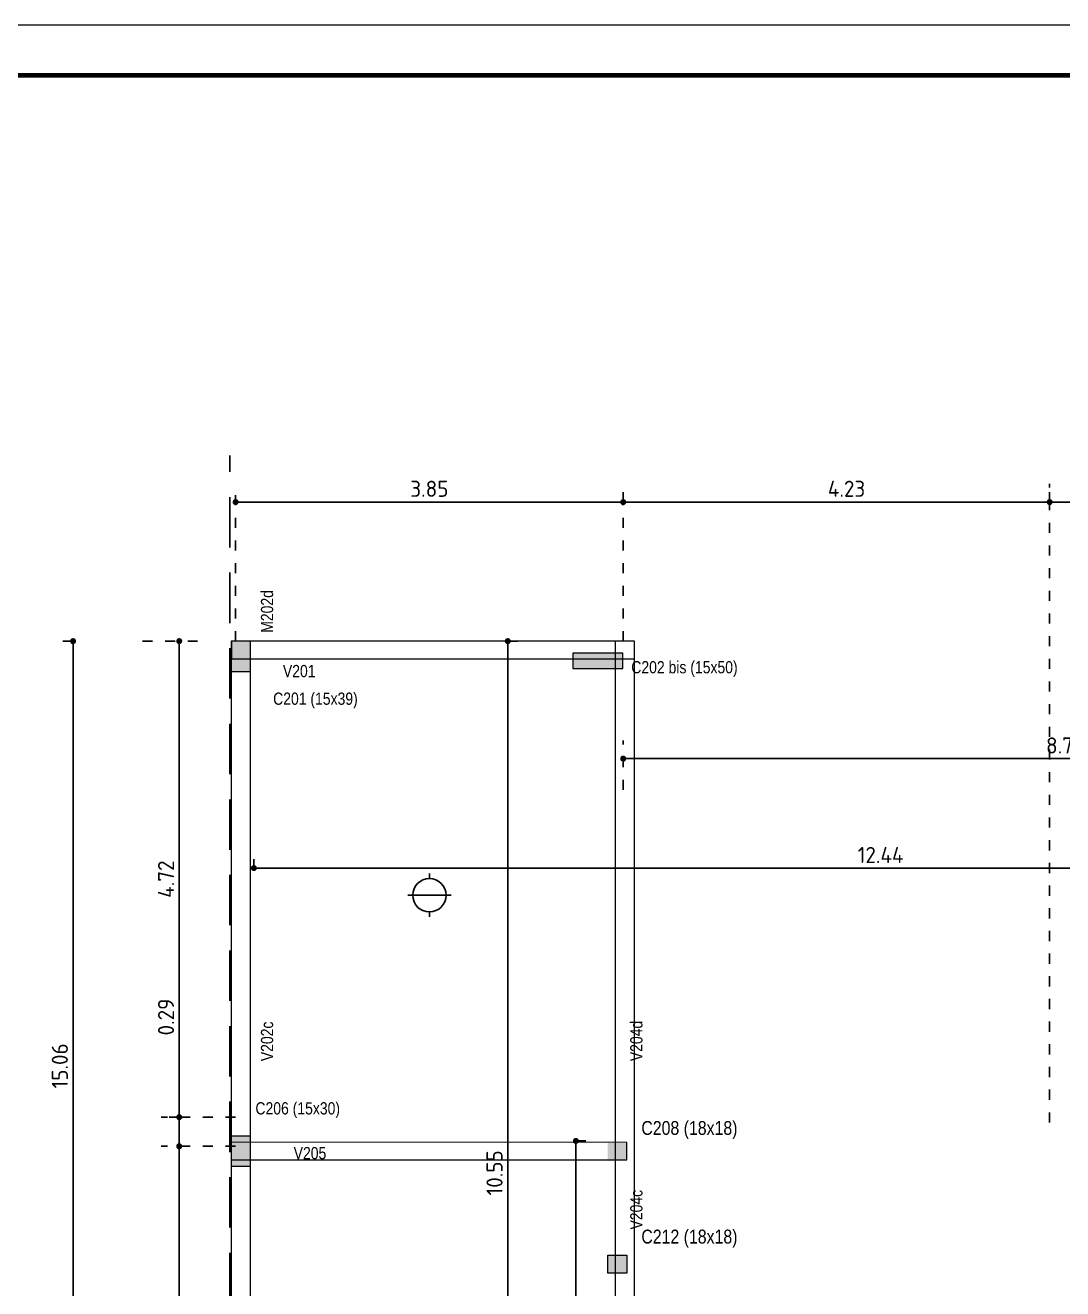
# Model space of a CAD drawing. Extents: x 233 to 569, y -241 to -74.
# Drawn here: x 374.62 to 384.91, y -86.1 to -73.57 of the extents above; entities that cross this region are included whole.
import ezdxf

# ---------------------------------------------------------------- set-up
doc = ezdxf.new("R2010")
doc.units = 0
doc.header["$MEASUREMENT"] = 0
doc.linetypes.add('DOT2', pattern=[0.125, 0, -0.125])
doc.linetypes.add('TRAZOS', pattern=[0.75, 0.5, -0.25])
doc.layers.get('0').update_dxf_attribs({"linetype": 'CONTINUOUS', "lineweight": 50})
doc.layers.get('DEFPOINTS').update_dxf_attribs({"linetype": 'CONTINUOUS'})
for name, color, linetype, lineweight in [('2D PA ESTRUCTURA COLUMNAS BORDES', 95, 'CONTINUOUS', 9), ('2D PA ESTRUCTURA COLUMNAS HATCH', 210, 'CONTINUOUS', 9), ('2D PA ESTRUCTURA VIGAS', 210, 'CONTINUOUS', 9), ('LINEAS', 2, 'CONTINUOUS', 20), ('MARCOS', 4, 'CONTINUOUS', 80)]:
    doc.layers.add(name, color=color, linetype=linetype, lineweight=lineweight)
for name, color, linetype in [('2D TERRENO RETIROS', 205, 'CONTINUOUS'), ('PAPER COTAS GENERAL 1 50', 7, 'CONTINUOUS'), ('PAPER PLATEA EST TEXTO NOM COLUMNAS', 92, 'CONTINUOUS'), ('PAPER ROTULO TEXTO LETRA OSCURA', 250, 'CONTINUOUS'), ('PAPER TEXTO NOM VIGAS', 7, 'CONTINUOUS')]:
    doc.layers.add(name, color=color, linetype=linetype)
doc.styles.add('ARIAL', font='')
doc.styles.get("Standard").update_dxf_attribs({"font": 'bahnschrift.ttf'})
doc.styles.get('ARIAL').set_extended_font_data('DIN')
doc.dimstyles.new('PLANTA', dxfattribs={"dimscale": 0, "dimtxt": 0.16, "dimasz": 0.06, "dimexe": 0.18, "dimexo": 0, "dimgap": 0.05, "dimtad": 1, "dimzin": 0, "dimdsep": 46, "dimtxsty": 'ARIAL', "dimblk1": 'DOT', "dimblk2": 'DOT', "dimsah": 1, "dimcen": 0.09, "dimclrd": 1, "dimclre": 1, "dimclrt": 3, "dimadec": 0, "dimazin": 0, "dimtfac": 1, "dimtofl": 0, "dimtmove": 0, "dimatfit": 3, "dimldrblk": 'DOT', "dimfxl": 0.18, "dimtolj": 1, "dimtzin": 0, "dimarcsym": 0})

# ---------------------------------------------------------------- blocks, each defined once
blk = doc.blocks.new('_DOT')
at = {"color": 0, "linetype": 'ByBlock'}
blk.add_line((-0.5, 0), (-1, 0), dxfattribs=at)
at = {"color": 0, "linetype": 'ByBlock', "const_width": 0.5}
blk.add_lwpolyline([(-0.25, 0, 1), (0.25, 0, 1)], format="xyb", close=True, dxfattribs=at)
blk = doc.blocks.new('*D553')
at = {"layer": 'DEFPOINTS', "color": 0, "transparency": 16777216}
for p in [(379.406, -79.678), (379.406, -79.678), (389.328, -90.232)]:
    blk.add_point(p, dxfattribs=at)
at = {"layer": 'PAPER COTAS GENERAL 1 50', "color": 1, "linetype": 'DOT2', "lineweight": -2, "transparency": 16777216}
for p, q in [((379.406, -79.678), (379.586, -79.678)), ((389.328, -90.232), (379.226, -90.232))]:
    blk.add_line(p, q, dxfattribs=at)
at = {"layer": 'PAPER COTAS GENERAL 1 50', "color": 1, "lineweight": -2, "transparency": 16777216}
blk.add_line((379.406, -90.172), (379.406, -79.738), dxfattribs=at)
at = {"layer": 'PAPER COTAS GENERAL 1 50', "color": 1, "lineweight": -2, "transparency": 16777216, "xscale": 0.06, "yscale": 0.06, "zscale": 0.06}
for p, rotation in [((379.406, -79.678), 90), ((379.406, -90.232), 270)]:
    blk.add_blockref('_DOT', p, dxfattribs=dict(at, rotation=rotation))
at = {"layer": 'PAPER COTAS GENERAL 1 50', "color": 3, "transparency": 16777216, "insert": (379.275, -84.955), "char_height": 0.16, "attachment_point": 5, "rotation": 90, "style": 'ARIAL'}
blk.add_mtext('\\A1;10.55', dxfattribs=at)
blk = doc.blocks.new('*D565')
at = {"layer": 'DEFPOINTS', "color": 0, "transparency": 16777216}
for p in [(380.552, -78.298), (376.705, -79.678), (380.552, -79.678)]:
    blk.add_point(p, dxfattribs=at)
at = {"layer": 'PAPER COTAS GENERAL 1 50', "color": 1, "linetype": 'DOT2', "lineweight": -2, "transparency": 16777216}
for p, q in [((376.705, -79.678), (376.705, -78.118)), ((380.552, -79.678), (380.552, -78.118))]:
    blk.add_line(p, q, dxfattribs=at)
at = {"layer": 'PAPER COTAS GENERAL 1 50', "color": 1, "lineweight": -2, "transparency": 16777216}
blk.add_line((376.765, -78.298), (380.492, -78.298), dxfattribs=at)
at = {"layer": 'PAPER COTAS GENERAL 1 50', "color": 1, "lineweight": -2, "transparency": 16777216, "xscale": 0.06, "yscale": 0.06, "zscale": 0.06, "rotation": 180}
blk.add_blockref('_DOT', (376.705, -78.298), dxfattribs=at)
at = {"layer": 'PAPER COTAS GENERAL 1 50', "color": 1, "lineweight": -2, "transparency": 16777216, "xscale": 0.06, "yscale": 0.06, "zscale": 0.06}
blk.add_blockref('_DOT', (380.552, -78.298), dxfattribs=at)
at = {"layer": 'PAPER COTAS GENERAL 1 50', "color": 3, "transparency": 16777216, "insert": (378.628, -78.166), "char_height": 0.16, "attachment_point": 5, "style": 'ARIAL'}
blk.add_mtext('\\A1;3.85', dxfattribs=at)
blk = doc.blocks.new('*D566')
at = {"layer": 'DEFPOINTS', "color": 0, "transparency": 16777216}
for p in [(380.552, -78.298), (384.785, -78.298), (384.785, -84.454)]:
    blk.add_point(p, dxfattribs=at)
at = {"layer": 'PAPER COTAS GENERAL 1 50', "color": 1, "linetype": 'DOT2', "lineweight": -2, "transparency": 16777216}
for p, q in [((380.552, -78.298), (380.552, -78.118)), ((384.785, -84.454), (384.785, -78.118))]:
    blk.add_line(p, q, dxfattribs=at)
at = {"layer": 'PAPER COTAS GENERAL 1 50', "color": 1, "lineweight": -2, "transparency": 16777216}
blk.add_line((380.612, -78.298), (384.725, -78.298), dxfattribs=at)
at = {"layer": 'PAPER COTAS GENERAL 1 50', "color": 1, "lineweight": -2, "transparency": 16777216, "xscale": 0.06, "yscale": 0.06, "zscale": 0.06, "rotation": 180}
blk.add_blockref('_DOT', (380.552, -78.298), dxfattribs=at)
at = {"layer": 'PAPER COTAS GENERAL 1 50', "color": 1, "lineweight": -2, "transparency": 16777216, "xscale": 0.06, "yscale": 0.06, "zscale": 0.06}
blk.add_blockref('_DOT', (384.785, -78.298), dxfattribs=at)
at = {"layer": 'PAPER COTAS GENERAL 1 50', "color": 3, "transparency": 16777216, "insert": (382.769, -78.166), "char_height": 0.16, "attachment_point": 5, "style": 'ARIAL'}
blk.add_mtext('\\A1;4.23', dxfattribs=at)
blk = doc.blocks.new('*D582')
at = {"layer": 'DEFPOINTS', "color": 0, "transparency": 16777216}
for p in [(375.781, -79.678), (376.145, -79.678), (376.704, -84.402)]:
    blk.add_point(p, dxfattribs=at)
at = {"layer": 'PAPER COTAS GENERAL 1 50', "color": 1, "linetype": 'DOT2', "lineweight": -2, "transparency": 16777216}
for p, q in [((375.781, -79.678), (376.325, -79.678)), ((376.704, -84.402), (375.965, -84.402))]:
    blk.add_line(p, q, dxfattribs=at)
at = {"layer": 'PAPER COTAS GENERAL 1 50', "color": 1, "lineweight": -2, "transparency": 16777216}
blk.add_line((376.145, -84.342), (376.145, -79.738), dxfattribs=at)
at = {"layer": 'PAPER COTAS GENERAL 1 50', "color": 1, "lineweight": -2, "transparency": 16777216, "xscale": 0.06, "yscale": 0.06, "zscale": 0.06}
for p, rotation in [((376.145, -79.678), 90), ((376.145, -84.402), 270)]:
    blk.add_blockref('_DOT', p, dxfattribs=dict(at, rotation=rotation))
at = {"layer": 'PAPER COTAS GENERAL 1 50', "color": 3, "transparency": 16777216, "insert": (376.014, -82.04), "char_height": 0.16, "attachment_point": 5, "rotation": 90, "style": 'ARIAL'}
blk.add_mtext('\\A1;4.72', dxfattribs=at)
blk = doc.blocks.new('*D583')
at = {"layer": 'DEFPOINTS', "color": 0, "transparency": 16777216}
for p in [(375.091, -79.678), (375.091, -79.678), (376.704, -94.742)]:
    blk.add_point(p, dxfattribs=at)
at = {"layer": 'PAPER COTAS GENERAL 1 50', "color": 1, "linetype": 'DOT2', "lineweight": -2, "transparency": 16777216}
for p, q in [((375.091, -79.678), (374.911, -79.678)), ((376.704, -94.742), (374.911, -94.742))]:
    blk.add_line(p, q, dxfattribs=at)
at = {"layer": 'PAPER COTAS GENERAL 1 50', "color": 1, "lineweight": -2, "transparency": 16777216}
blk.add_line((375.091, -94.682), (375.091, -79.738), dxfattribs=at)
at = {"layer": 'PAPER COTAS GENERAL 1 50', "color": 1, "lineweight": -2, "transparency": 16777216, "xscale": 0.06, "yscale": 0.06, "zscale": 0.06}
for p, rotation in [((375.091, -79.678), 90), ((375.091, -94.742), 270)]:
    blk.add_blockref('_DOT', p, dxfattribs=dict(at, rotation=rotation))
at = {"layer": 'PAPER COTAS GENERAL 1 50', "color": 3, "transparency": 16777216, "insert": (374.96, -83.893), "char_height": 0.16, "attachment_point": 5, "rotation": 90, "style": 'ARIAL'}
blk.add_mtext('\\A1;15.06', dxfattribs=at)
blk = doc.blocks.new('*D590')
at = {"layer": 'DEFPOINTS', "color": 0, "transparency": 16777216}
for p in [(380.552, -80.844), (380.552, -81.154), (389.328, -90.232)]:
    blk.add_point(p, dxfattribs=at)
at = {"layer": 'PAPER COTAS GENERAL 1 50', "color": 1, "linetype": 'DOT2', "lineweight": -2, "transparency": 16777216}
for p, q in [((380.552, -81.154), (380.552, -80.664)), ((389.328, -90.232), (389.328, -80.664))]:
    blk.add_line(p, q, dxfattribs=at)
at = {"layer": 'PAPER COTAS GENERAL 1 50', "color": 1, "lineweight": -2, "transparency": 16777216}
blk.add_line((389.268, -80.844), (380.612, -80.844), dxfattribs=at)
at = {"layer": 'PAPER COTAS GENERAL 1 50', "color": 1, "lineweight": -2, "transparency": 16777216, "xscale": 0.06, "yscale": 0.06, "zscale": 0.06, "rotation": 180}
blk.add_blockref('_DOT', (380.552, -80.844), dxfattribs=at)
at = {"layer": 'PAPER COTAS GENERAL 1 50', "color": 1, "lineweight": -2, "transparency": 16777216, "xscale": 0.06, "yscale": 0.06, "zscale": 0.06}
blk.add_blockref('_DOT', (389.328, -80.844), dxfattribs=at)
at = {"layer": 'PAPER COTAS GENERAL 1 50', "color": 3, "transparency": 16777216, "insert": (384.94, -80.713), "char_height": 0.16, "attachment_point": 5, "style": 'ARIAL'}
blk.add_mtext('\\A1;8.78', dxfattribs=at)
blk = doc.blocks.new('*D598')
at = {"layer": 'DEFPOINTS', "color": 0, "transparency": 16777216}
for p in [(376.886, -81.93), (376.886, -81.94), (389.328, -90.232)]:
    blk.add_point(p, dxfattribs=at)
at = {"layer": 'PAPER COTAS GENERAL 1 50', "color": 1, "linetype": 'DOT2', "lineweight": -2, "transparency": 16777216}
for p, q in [((376.886, -81.94), (376.886, -81.75)), ((389.328, -90.232), (389.328, -81.75))]:
    blk.add_line(p, q, dxfattribs=at)
at = {"layer": 'PAPER COTAS GENERAL 1 50', "color": 1, "lineweight": -2, "transparency": 16777216}
blk.add_line((389.268, -81.93), (376.946, -81.93), dxfattribs=at)
at = {"layer": 'PAPER COTAS GENERAL 1 50', "color": 1, "lineweight": -2, "transparency": 16777216, "xscale": 0.06, "yscale": 0.06, "zscale": 0.06, "rotation": 180}
blk.add_blockref('_DOT', (376.886, -81.93), dxfattribs=at)
at = {"layer": 'PAPER COTAS GENERAL 1 50', "color": 1, "lineweight": -2, "transparency": 16777216, "xscale": 0.06, "yscale": 0.06, "zscale": 0.06}
blk.add_blockref('_DOT', (389.328, -81.93), dxfattribs=at)
at = {"layer": 'PAPER COTAS GENERAL 1 50', "color": 3, "transparency": 16777216, "insert": (383.107, -81.8), "char_height": 0.16, "attachment_point": 5, "style": 'ARIAL'}
blk.add_mtext('\\A1;12.44', dxfattribs=at)
blk = doc.blocks.new('*D605')
at = {"layer": 'DEFPOINTS', "color": 0, "transparency": 16777216}
for p in [(380.082, -84.638), (380.082, -84.638), (389.328, -90.232)]:
    blk.add_point(p, dxfattribs=at)
at = {"layer": 'PAPER COTAS GENERAL 1 50', "color": 1, "linetype": 'DOT2', "lineweight": -2, "transparency": 16777216}
for p, q in [((380.082, -84.638), (380.262, -84.638)), ((389.328, -90.232), (379.902, -90.232))]:
    blk.add_line(p, q, dxfattribs=at)
at = {"layer": 'PAPER COTAS GENERAL 1 50', "color": 1, "lineweight": -2, "transparency": 16777216}
blk.add_line((380.082, -90.172), (380.082, -84.698), dxfattribs=at)
at = {"layer": 'PAPER COTAS GENERAL 1 50', "color": 1, "lineweight": -2, "transparency": 16777216, "xscale": 0.06, "yscale": 0.06, "zscale": 0.06}
for p, rotation in [((380.082, -84.638), 90), ((380.082, -90.232), 270)]:
    blk.add_blockref('_DOT', p, dxfattribs=dict(at, rotation=rotation))
at = {"layer": 'PAPER COTAS GENERAL 1 50', "color": 3, "transparency": 16777216, "insert": (379.95, -87.435), "char_height": 0.16, "attachment_point": 5, "rotation": 90, "style": 'ARIAL'}
blk.add_mtext('\\A1;5.59', dxfattribs=at)
blk = doc.blocks.new('*D634')
at = {"layer": 'DEFPOINTS', "color": 0, "transparency": 16777216}
for p in [(384.785, -78.298), (388.459, -78.298), (388.459, -81.967)]:
    blk.add_point(p, dxfattribs=at)
at = {"layer": 'PAPER COTAS GENERAL 1 50', "color": 1, "linetype": 'DOT2', "lineweight": -2, "transparency": 16777216}
for p, q in [((384.785, -78.298), (384.785, -78.118)), ((388.459, -81.967), (388.459, -78.118))]:
    blk.add_line(p, q, dxfattribs=at)
at = {"layer": 'PAPER COTAS GENERAL 1 50', "color": 1, "lineweight": -2, "transparency": 16777216}
blk.add_line((384.845, -78.298), (388.399, -78.298), dxfattribs=at)
at = {"layer": 'PAPER COTAS GENERAL 1 50', "color": 1, "lineweight": -2, "transparency": 16777216, "xscale": 0.06, "yscale": 0.06, "zscale": 0.06, "rotation": 180}
blk.add_blockref('_DOT', (384.785, -78.298), dxfattribs=at)
at = {"layer": 'PAPER COTAS GENERAL 1 50', "color": 1, "lineweight": -2, "transparency": 16777216, "xscale": 0.06, "yscale": 0.06, "zscale": 0.06}
blk.add_blockref('_DOT', (388.459, -78.298), dxfattribs=at)
at = {"layer": 'PAPER COTAS GENERAL 1 50', "color": 3, "transparency": 16777216, "insert": (386.508, -78.166), "char_height": 0.16, "attachment_point": 5, "style": 'ARIAL'}
blk.add_mtext('\\A1;3.67', dxfattribs=at)
blk = doc.blocks.new('*D635')
at = {"layer": 'DEFPOINTS', "color": 0, "transparency": 16777216}
for p in [(376.145, -84.402), (376.145, -84.402), (376.704, -84.691)]:
    blk.add_point(p, dxfattribs=at)
at = {"layer": 'PAPER COTAS GENERAL 1 50', "color": 1, "lineweight": -2, "transparency": 16777216}
for p, q in [((376.145, -84.402), (376.145, -83.166)), ((376.145, -84.631), (376.145, -84.462))]:
    blk.add_line(p, q, dxfattribs=at)
at = {"layer": 'PAPER COTAS GENERAL 1 50', "color": 1, "linetype": 'DOT2', "lineweight": -2, "transparency": 16777216}
for p, q in [((376.145, -84.402), (375.965, -84.402)), ((376.704, -84.691), (375.965, -84.691))]:
    blk.add_line(p, q, dxfattribs=at)
at = {"layer": 'PAPER COTAS GENERAL 1 50', "color": 1, "lineweight": -2, "transparency": 16777216, "xscale": 0.06, "yscale": 0.06, "zscale": 0.06}
for p, rotation in [((376.145, -84.402), 90), ((376.145, -84.691), 270)]:
    blk.add_blockref('_DOT', p, dxfattribs=dict(at, rotation=rotation))
at = {"layer": 'PAPER COTAS GENERAL 1 50', "color": 3, "transparency": 16777216, "insert": (376.014, -83.408), "char_height": 0.16, "attachment_point": 5, "rotation": 90, "style": 'ARIAL'}
blk.add_mtext('\\A1;0.29', dxfattribs=at)
blk = doc.blocks.new('*D636')
at = {"layer": 'DEFPOINTS', "color": 0, "transparency": 16777216}
for p in [(376.145, -84.691), (376.145, -84.691), (376.704, -89.501)]:
    blk.add_point(p, dxfattribs=at)
at = {"layer": 'PAPER COTAS GENERAL 1 50', "color": 1, "linetype": 'DOT2', "lineweight": -2, "transparency": 16777216}
for p, q in [((376.145, -84.691), (376.325, -84.691)), ((376.704, -89.501), (375.965, -89.501))]:
    blk.add_line(p, q, dxfattribs=at)
at = {"layer": 'PAPER COTAS GENERAL 1 50', "color": 1, "lineweight": -2, "transparency": 16777216}
blk.add_line((376.145, -89.441), (376.145, -84.751), dxfattribs=at)
at = {"layer": 'PAPER COTAS GENERAL 1 50', "color": 1, "lineweight": -2, "transparency": 16777216, "xscale": 0.06, "yscale": 0.06, "zscale": 0.06}
for p, rotation in [((376.145, -84.691), 90), ((376.145, -89.501), 270)]:
    blk.add_blockref('_DOT', p, dxfattribs=dict(at, rotation=rotation))
at = {"layer": 'PAPER COTAS GENERAL 1 50', "color": 3, "transparency": 16777216, "insert": (376.014, -87.096), "char_height": 0.16, "attachment_point": 5, "rotation": 90, "style": 'ARIAL'}
blk.add_mtext('\\A1;4.81', dxfattribs=at)

msp = doc.modelspace()

# ---------------------------------------------------------------- hatches: boundary and pattern name
at = {"layer": '2D PA ESTRUCTURA COLUMNAS HATCH'}
h = msp.add_hatch(color=256, dxfattribs=at)
h.dxf.hatch_style = 1
h.paths.add_polyline_path([(376.6616, -79.9779), (376.8516, -79.9779), (376.8516, -79.6779), (376.6616, -79.6779)])
h = msp.add_hatch(color=256, dxfattribs=at)
h.dxf.hatch_style = 1
h.paths.add_polyline_path([(380.5478, -79.9479), (380.5478, -79.7979), (380.0534, -79.7979), (380.0534, -79.9479)])
h = msp.add_hatch(color=256, dxfattribs=at)
h.dxf.hatch_style = 1
h.paths.add_polyline_path([(376.6615, -84.8898), (376.8515, -84.8898), (376.8515, -84.5898), (376.6615, -84.5898)])
h = msp.add_hatch(color=256, dxfattribs=at)
h.dxf.hatch_style = 1
h.paths.add_polyline_path([(380.5878, -84.6585), (380.3978, -84.6585), (380.3978, -84.8348), (380.5878, -84.8348)])
h = msp.add_hatch(color=256, dxfattribs=at)
h.dxf.hatch_style = 1
h.paths.add_polyline_path([(380.5878, -85.7698), (380.3978, -85.7698), (380.3978, -85.9496), (380.5878, -85.9496)])

# ---------------------------------------------------------------- linework, layer by layer
at = {"layer": '2D PA ESTRUCTURA COLUMNAS BORDES'}
for points in [[(376.6616, -79.9779), (376.8516, -79.9779), (376.8516, -79.6779), (376.6616, -79.6779)], [(380.0534, -79.9479), (380.5478, -79.9479), (380.5478, -79.7979), (380.0534, -79.7979)], [(376.6615, -84.8898), (376.8515, -84.8898), (376.8515, -84.5898), (376.6615, -84.5898)], [(380.5878, -85.7698), (380.5878, -85.9496), (380.3978, -85.9496), (380.3978, -85.7698)]]:
    msp.add_lwpolyline(points, close=True, dxfattribs=at)
at = {"layer": '2D PA ESTRUCTURA VIGAS'}
for points in [[(376.8515, -79.6779), (376.6615, -79.6779), (376.6615, -95.3406), (376.8515, -95.3406)], [(376.6624, -79.8529), (380.6628, -79.8529), (380.6628, -79.678), (376.6624, -79.6779)], [(380.6628, -79.678), (380.4728, -79.678), (380.4728, -95.3406), (380.6628, -95.3406)], [(376.6615, -84.8266), (380.5878, -84.8267), (380.5878, -84.6517), (376.6615, -84.6516)]]:
    msp.add_lwpolyline(points, close=True, dxfattribs=at)
at = {"layer": '2D TERRENO RETIROS', "color": 252, "linetype": 'TRAZOS', "true_color": 0x939598}
msp.add_lwpolyline([(398.2624, -80.158), (398.2624, -82.3973), (399.0244, -108.3339), (376.6465, -104.998), (376.6465, -77.8363)], dxfattribs=at)
at = {"layer": 'LINEAS'}
msp.add_line((467.4834, -73.5663), (342.8705, -73.5663), dxfattribs=at)
at = {"layer": 'MARCOS'}
msp.add_line((466.9834, -74.0663), (345.8705, -74.0663), dxfattribs=at)
at = {"layer": 'PAPER ROTULO TEXTO LETRA OSCURA'}
for p, q in [((378.628, -82.0344), (378.628, -81.9844)), ((378.628, -81.9844), (378.628, -82.0344)), ((378.4127, -82.1997), (378.8432, -82.1997)), ((378.628, -82.3649), (378.628, -82.4149))]:
    msp.add_line(p, q, dxfattribs=at)
msp.add_circle((378.628, -82.1997), 0.1652, dxfattribs=at)

# ---------------------------------------------------------------- texts
at = {"layer": 'PAPER PLATEA EST TEXTO NOM COLUMNAS', "linetype": 'Continuous', "lineweight": 0, "char_height": 0.11, "width": 1.398555, "attachment_point": 1, "style": 'ARIAL'}
for s, insert in [('{\\fSwis721 BlkCn BT|b0|i0|c0|p34;\\H1.1x;C202 bis (15x50)}', (380.6324, -79.8763)), ('{\\fSwis721 BlkCn BT|b0|i0|c0|p34;\\H1.1x;C201 (15x39)}', (377.0773, -80.1884)), ('{\\fSwis721 BlkCn BT|b0|i0|c0|p34;\\H1.1x;C206 (15x30)}', (376.9014, -84.2538))]:
    msp.add_mtext(s, dxfattribs=dict(at, insert=insert))
at = {"layer": 'PAPER PLATEA EST TEXTO NOM COLUMNAS', "linetype": 'Continuous', "lineweight": 0, "char_height": 0.125, "width": 1.398555, "attachment_point": 1}
for s, insert in [('{\\fSwis721 BlkCn BT|b0|i0|c0|p34;\\H1.1x;C208 (18x18)}', (380.732, -84.4405)), ('{\\fSwis721 BlkCn BT|b0|i0|c0|p34;\\H1.1x;C212 (18x18)}', (380.732, -85.5182))]:
    msp.add_mtext(s, dxfattribs=dict(at, insert=insert))
at = {"layer": 'PAPER TEXTO NOM VIGAS', "linetype": 'Continuous', "lineweight": 0, "char_height": 0.11, "width": 1.398555, "attachment_point": 1, "rotation": 90}
for s, insert in [('{\\fSwis721 BlkCn BT|b0|i0|c0|p34;\\H1.1x;M202d}', (376.9564, -79.5952)), ('{\\fSwis721 BlkCn BT|b0|i0|c0|p34;\\H1.1x;V202c}', (376.9564, -83.8462)), ('{\\fSwis721 BlkCn BT|b0|i0|c0|p34;\\H1.1x;V204d}', (380.6221, -83.8462)), ('{\\fSwis721 BlkCn BT|b0|i0|c0|p34;\\H1.1x;V204c}', (380.6221, -85.5166))]:
    msp.add_mtext(s, dxfattribs=dict(at, insert=insert))
at = {"layer": 'PAPER TEXTO NOM VIGAS', "linetype": 'Continuous', "lineweight": 0, "char_height": 0.11, "width": 1.398555, "attachment_point": 1}
for s, insert in [('{\\fSwis721 BlkCn BT|b0|i0|c0|p34;\\H1.1x;V201}', (377.1742, -79.9146)), ('{\\fSwis721 BlkCn BT|b0|i0|c0|p34;\\H1.1x;V205}', (377.2811, -84.6984))]:
    msp.add_mtext(s, dxfattribs=dict(at, insert=insert))

# ---------------------------------------------------------------- dimensions: what is measured, and where the dimension line sits
at = {"layer": 'PAPER COTAS GENERAL 1 50'}
for base, p1, p2, angle, picture, middle in [((380.5522, -78.2978), (376.7045, -79.6779), (380.5522, -79.6779), 180, '*D565', (378.6284, -78.2978)), ((384.7849, -78.2978), (380.5522, -78.2978), (384.7849, -84.4539), 180, '*D566', (382.7692, -78.2978)), ((388.459, -78.2978), (384.7849, -78.2978), (388.459, -81.967), 180, '*D634', (386.5079, -78.2978)), ((375.0913, -79.6779), (376.7037, -94.7425), (375.0913, -79.6779), 270, '*D583', (375.0913, -83.8932)), ((376.1451, -84.4023), (376.7037, -84.6908), (376.1451, -84.4023), 270, '*D635', (376.1451, -83.4077))]:
    dim = msp.add_linear_dim(base=base, p1=p1, p2=p2, angle=angle, dimstyle='PLANTA', override={"dimscale": 1}, dxfattribs=at)
    dim.commit()
    dim.dimension.update_dxf_attribs({"geometry": picture, "text_midpoint": middle, "dimtype": 160})
for base, p1, p2, angle, picture, middle in [((376.1451, -79.6779), (376.7037, -84.4023), (375.7808, -79.6779), 270, '*D582', (376.0144, -82.0401)), ((379.4064, -79.6779), (389.3284, -90.2316), (379.4064, -79.6779), 90, '*D553', (379.2749, -84.9548)), ((380.0816, -84.6382), (389.3284, -90.2316), (380.0816, -84.6382), 90, '*D605', (379.9501, -87.4349)), ((376.1451, -84.6908), (376.7037, -89.5007), (376.1451, -84.6908), 270, '*D636', (376.0137, -87.0957))]:
    dim = msp.add_linear_dim(base=base, p1=p1, p2=p2, angle=angle, dimstyle='PLANTA', override={"dimscale": 1}, dxfattribs=at)
    dim.commit()
    dim.dimension.update_dxf_attribs({"geometry": picture, "text_midpoint": middle})
for base, p2, picture, middle in [((380.5522, -80.8441), (380.5522, -81.1544), '*D590', (384.9403, -80.7128)), ((376.8865, -81.9302), (376.8865, -81.9402), '*D598', (383.1075, -81.7995))]:
    dim = msp.add_linear_dim(base=base, p1=(389.3284, -90.2316), p2=p2, dimstyle='PLANTA', override={"dimscale": 1}, dxfattribs=at)
    dim.commit()
    dim.dimension.update_dxf_attribs({"geometry": picture, "text_midpoint": middle})

doc.saveas('drawing.dxf')
